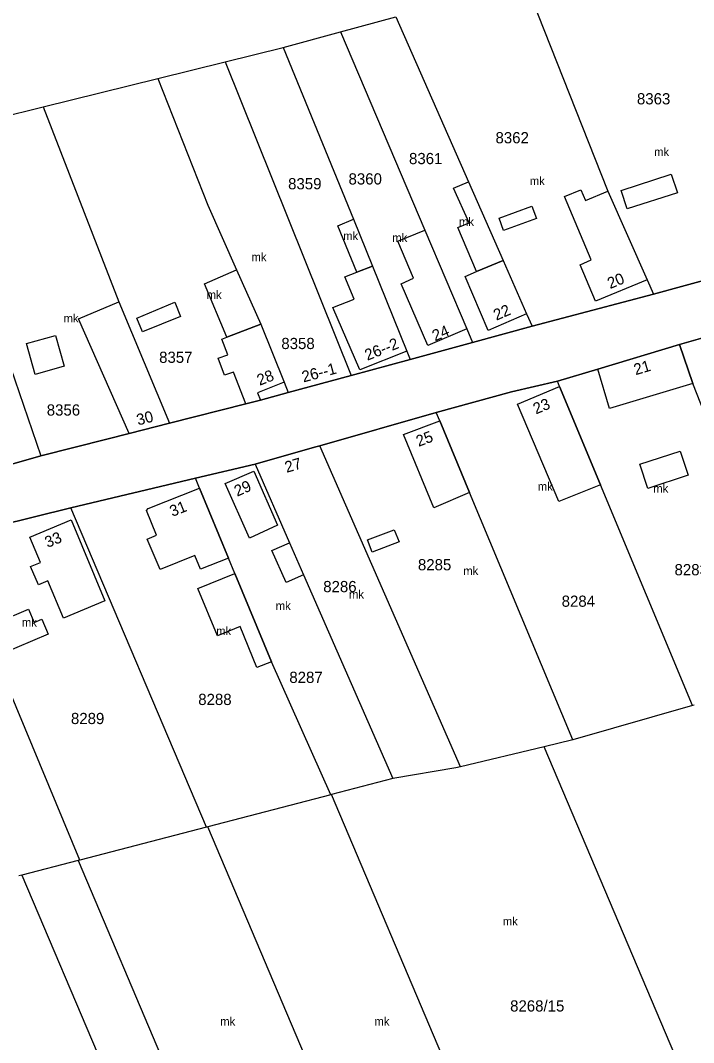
# Model space of a CAD drawing. Extents: x 768299 to 772392, y 136157 to 140026.
# Drawn here: x 770308.9 to 770428.9, y 137372 to 137554.3 of the extents above; entities that cross this region are included whole.
import ezdxf

# ---------------------------------------------------------------- set-up
doc = ezdxf.new("R2010")
doc.units = 0
for name, color, linetype in [('ITR-10-FRL_HATAR', 7, 'Continuous'), ('ITR-11-HRSZ', 7, 'Continuous'), ('ITR-15-MIN_OSZT', 7, 'Continuous'), ('ITR-30-LAKOEPULET', 7, 'Continuous'), ('ITR-31-GAZD_EPULET', 7, 'Continuous'), ('ITR-35-HAZSZAM', 7, 'Continuous')]:
    doc.layers.add(name, color=color, linetype=linetype)

msp = doc.modelspace()

# ---------------------------------------------------------------- linework, layer by layer
at = {"layer": 'ITR-10-FRL_HATAR'}
for p, q in [((770398.8, 137561.28), (770413.65, 137523.89)), ((770365.95, 137552.27), (770375.84, 137554.99)), ((770375.84, 137554.99), (770388.8, 137525.51)), ((770355.73, 137549.47), (770365.95, 137552.27)), ((770365.95, 137552.27), (770380.99, 137516.9)), ((770345.44, 137546.93), (770355.73, 137549.47)), ((770355.73, 137549.47), (770368.27, 137518.88)), ((770333.4, 137543.96), (770345.44, 137546.93)), ((770345.44, 137546.93), (770367.87, 137491.02)), ((770312.98, 137538.91), (770333.4, 137543.96)), ((770333.4, 137543.96), (770342.35, 137521.38)), ((770290.85, 137533.45), (770312.98, 137538.91)), ((770312.98, 137538.91), (770326.47, 137504.14)), ((770388.8, 137525.51), (770394.95, 137511.53)), ((770413.65, 137523.89), (770420.66, 137508.04)), ((770342.35, 137521.38), (770347.46, 137509.86)), ((770368.27, 137518.88), (770371.67, 137510.48)), ((770380.99, 137516.9), (770388.47, 137499.3)), ((770421.79, 137505.51), (770449.44, 137513.12)), ((770371.67, 137510.48), (770377.77, 137495.35)), ((770394.95, 137511.53), (770399.14, 137502)), ((770347.46, 137509.86), (770351.76, 137500.15)), ((770301.86, 137507.78), (770312.58, 137476.67)), ((770420.66, 137508.04), (770421.79, 137505.51)), ((770400.12, 137499.79), (770421.79, 137505.51)), ((770326.47, 137504.14), (770335.48, 137482.47)), ((770399.14, 137502), (770400.12, 137499.79)), ((770447.58, 137502.62), (770426.4, 137496.5)), ((770351.76, 137500.15), (770355.9, 137489.79)), ((770388.47, 137499.3), (770389.49, 137496.9)), ((770389.49, 137496.9), (770400.12, 137499.79)), ((770377.77, 137495.35), (770378.37, 137493.87)), ((770378.37, 137493.87), (770389.49, 137496.9)), ((770426.4, 137496.5), (770411.81, 137492.15)), ((770428.8, 137489.59), (770426.4, 137496.5)), ((770367.87, 137491.02), (770378.37, 137493.87)), ((770411.81, 137492.15), (770404.62, 137490.01)), ((770356.63, 137487.96), (770367.87, 137491.02)), ((770404.62, 137490.01), (770396.47, 137488.06)), ((770405.01, 137489.06), (770404.62, 137490.01)), ((770355.9, 137489.79), (770356.63, 137487.96)), ((770396.47, 137488.06), (770383.03, 137484.41)), ((770412.31, 137471.53), (770405.01, 137489.06)), ((770448.82, 137437.89), (770428.8, 137489.59)), ((770349.11, 137485.95), (770351.68, 137486.61)), ((770351.68, 137486.61), (770356.63, 137487.96)), ((770335.48, 137482.47), (770349.11, 137485.95)), ((770383.03, 137484.41), (770362.29, 137478.484)), ((770383.66, 137482.91), (770383.03, 137484.41)), ((770388.98, 137470.14), (770383.66, 137482.91)), ((770328.31, 137480.64), (770335.48, 137482.47)), ((770312.58, 137476.67), (770324.33, 137479.62)), ((770324.33, 137479.62), (770328.31, 137480.64)), ((770361.33, 137478.21), (770350.75, 137475.18)), ((770362.29, 137478.484), (770361.33, 137478.21)), ((770387.385, 137421.212), (770362.29, 137478.484)), ((770303.27, 137474.03), (770312.58, 137476.67)), ((770350.75, 137475.18), (770340.1, 137472.7)), ((770350.75, 137475.18), (770356.88, 137461.18)), ((770340.1, 137472.7), (770317.89, 137467.39)), ((770340.84, 137470.92), (770340.1, 137472.7)), ((770346.01, 137458.41), (770340.84, 137470.92)), ((770407.4, 137426), (770388.98, 137470.14)), ((770428.7, 137432.12), (770412.31, 137471.53)), ((770317.89, 137467.39), (770304.87, 137464.19)), ((770342.09, 137410.44), (770317.89, 137467.39)), ((770356.88, 137461.18), (770359.39, 137455.45)), ((770347.13, 137455.7), (770346.01, 137458.41)), ((770353.64, 137439.96), (770347.13, 137455.7)), ((770359.39, 137455.45), (770375.3, 137419.1)), ((770364.23, 137416.22), (770353.64, 137439.96)), ((770319.48, 137404.56), (770306.86, 137435.06)), ((770428.7, 137432.12), (770407.4, 137426)), ((770429, 137432.21), (770428.7, 137432.12)), ((770402.26, 137424.77), (770387.385, 137421.212)), ((770407.4, 137426), (770402.26, 137424.77)), ((770442.91, 137329.03), (770402.26, 137424.77)), ((770386.5, 137421), (770375.3, 137419.1)), ((770387.385, 137421.212), (770386.5, 137421)), ((770375.3, 137419.1), (770364.35, 137416.25)), ((770364.23, 137416.22), (770342.31, 137410.5)), ((770364.35, 137416.25), (770364.23, 137416.22)), ((770405.59, 137319.11), (770364.35, 137416.25)), ((770342.09, 137410.44), (770319.48, 137404.56)), ((770342.31, 137410.5), (770342.09, 137410.44)), ((770383.59, 137313.27), (770342.31, 137410.5)), ((770319.19, 137404.48), (770309.18, 137401.87)), ((770319.48, 137404.56), (770319.19, 137404.48)), ((770319.19, 137404.48), (770360.52, 137307.14)), ((770309.18, 137401.87), (770308.66, 137401.74)), ((770309.18, 137401.87), (770350.53, 137304.49))]:
    msp.add_line(p, q, dxfattribs=at)
at = {"layer": 'ITR-15-MIN_OSZT'}
for p, q in [((770398.8, 137561.28), (770413.65, 137523.89)), ((770365.95, 137552.27), (770375.84, 137554.99)), ((770375.84, 137554.99), (770388.8, 137525.51)), ((770355.73, 137549.47), (770365.95, 137552.27)), ((770365.95, 137552.27), (770380.99, 137516.9)), ((770345.44, 137546.93), (770355.73, 137549.47)), ((770355.73, 137549.47), (770368.27, 137518.88)), ((770333.4, 137543.96), (770345.44, 137546.93)), ((770345.44, 137546.93), (770367.87, 137491.02)), ((770312.98, 137538.91), (770333.4, 137543.96)), ((770333.4, 137543.96), (770342.35, 137521.38)), ((770290.85, 137533.45), (770312.98, 137538.91)), ((770312.98, 137538.91), (770326.47, 137504.14)), ((770388.8, 137525.51), (770394.95, 137511.53)), ((770413.65, 137523.89), (770420.66, 137508.04)), ((770342.35, 137521.38), (770347.46, 137509.86)), ((770368.27, 137518.88), (770371.67, 137510.48)), ((770380.99, 137516.9), (770388.47, 137499.3)), ((770449.44, 137513.12), (770421.79, 137505.51)), ((770371.67, 137510.48), (770377.77, 137495.35)), ((770394.95, 137511.53), (770399.14, 137502)), ((770347.46, 137509.86), (770351.76, 137500.15)), ((770301.86, 137507.78), (770312.58, 137476.67)), ((770420.66, 137508.04), (770421.79, 137505.51)), ((770421.79, 137505.51), (770400.12, 137499.79)), ((770326.47, 137504.14), (770335.48, 137482.47)), ((770399.14, 137502), (770400.12, 137499.79)), ((770426.4, 137496.5), (770447.58, 137502.62)), ((770351.76, 137500.15), (770355.9, 137489.79)), ((770388.47, 137499.3), (770389.49, 137496.9)), ((770400.12, 137499.79), (770389.49, 137496.9)), ((770377.77, 137495.35), (770378.37, 137493.87)), ((770389.49, 137496.9), (770378.37, 137493.87)), ((770411.81, 137492.15), (770426.4, 137496.5)), ((770428.8, 137489.59), (770426.4, 137496.5)), ((770378.37, 137493.87), (770367.87, 137491.02)), ((770404.62, 137490.01), (770411.81, 137492.15)), ((770367.87, 137491.02), (770356.63, 137487.96)), ((770396.47, 137488.06), (770404.62, 137490.01)), ((770405.01, 137489.06), (770404.62, 137490.01)), ((770355.9, 137489.79), (770356.63, 137487.96)), ((770383.03, 137484.41), (770396.47, 137488.06)), ((770412.31, 137471.53), (770405.01, 137489.06)), ((770448.82, 137437.89), (770428.8, 137489.59)), ((770351.68, 137486.61), (770349.11, 137485.95)), ((770356.63, 137487.96), (770351.68, 137486.61)), ((770349.11, 137485.95), (770335.48, 137482.47)), ((770362.29, 137478.484), (770383.03, 137484.41)), ((770383.66, 137482.91), (770383.03, 137484.41)), ((770388.98, 137470.14), (770383.66, 137482.91)), ((770335.48, 137482.47), (770328.31, 137480.64)), ((770324.33, 137479.62), (770312.58, 137476.67)), ((770328.31, 137480.64), (770324.33, 137479.62)), ((770350.75, 137475.18), (770361.33, 137478.21)), ((770361.33, 137478.21), (770362.29, 137478.484)), ((770387.385, 137421.212), (770362.29, 137478.484)), ((770312.58, 137476.67), (770303.27, 137474.03)), ((770340.1, 137472.7), (770350.75, 137475.18)), ((770350.75, 137475.18), (770356.88, 137461.18)), ((770317.89, 137467.39), (770340.1, 137472.7)), ((770340.84, 137470.92), (770340.1, 137472.7)), ((770346.01, 137458.41), (770340.84, 137470.92)), ((770407.4, 137426), (770388.98, 137470.14)), ((770428.7, 137432.12), (770412.31, 137471.53)), ((770304.87, 137464.19), (770317.89, 137467.39)), ((770342.09, 137410.44), (770317.89, 137467.39)), ((770356.88, 137461.18), (770359.39, 137455.45)), ((770347.13, 137455.7), (770346.01, 137458.41)), ((770353.64, 137439.96), (770347.13, 137455.7)), ((770359.39, 137455.45), (770375.3, 137419.1)), ((770364.23, 137416.22), (770353.64, 137439.96)), ((770319.48, 137404.56), (770306.86, 137435.06)), ((770428.7, 137432.12), (770407.4, 137426)), ((770429, 137432.21), (770428.7, 137432.12)), ((770402.26, 137424.77), (770387.385, 137421.212)), ((770407.4, 137426), (770402.26, 137424.77)), ((770442.91, 137329.03), (770402.26, 137424.77)), ((770386.5, 137421), (770375.3, 137419.1)), ((770387.385, 137421.212), (770386.5, 137421)), ((770375.3, 137419.1), (770364.35, 137416.25)), ((770364.23, 137416.22), (770342.31, 137410.5)), ((770364.35, 137416.25), (770364.23, 137416.22)), ((770405.59, 137319.11), (770364.35, 137416.25)), ((770342.09, 137410.44), (770319.48, 137404.56)), ((770342.31, 137410.5), (770342.09, 137410.44)), ((770383.59, 137313.27), (770342.31, 137410.5)), ((770319.19, 137404.48), (770309.18, 137401.87)), ((770319.48, 137404.56), (770319.19, 137404.48)), ((770319.19, 137404.48), (770360.52, 137307.14)), ((770309.18, 137401.87), (770308.66, 137401.74)), ((770309.18, 137401.87), (770350.53, 137304.49))]:
    msp.add_line(p, q, dxfattribs=at)
at = {"layer": 'ITR-30-LAKOEPULET'}
for p, q in [((770405.9, 137522.93), (770408.79, 137524.14)), ((770410.63, 137511.62), (770405.9, 137522.93)), ((770408.79, 137524.14), (770409.64, 137522.2)), ((770409.64, 137522.2), (770413.65, 137523.89)), ((770413.65, 137523.89), (770420.66, 137508.04)), ((770376.21, 137514.94), (770380.99, 137516.9)), ((770380.99, 137516.9), (770388.47, 137499.3)), ((770378.99, 137508.37), (770376.21, 137514.94)), ((770368.87, 137509.4), (770371.67, 137510.48)), ((770371.67, 137510.48), (770377.77, 137495.35)), ((770390.23, 137509.52), (770394.95, 137511.53)), ((770394.95, 137511.53), (770399.14, 137502)), ((770408.71, 137510.75), (770410.63, 137511.62)), ((770411.44, 137504.27), (770408.71, 137510.75)), ((770366.74, 137508.58), (770368.87, 137509.4)), ((770368.41, 137504.63), (770366.74, 137508.58)), ((770376.78, 137507.37), (770378.99, 137508.37)), ((770388.18, 137508.64), (770390.23, 137509.52)), ((770392.31, 137499.05), (770388.18, 137508.64)), ((770381.51, 137496.36), (770376.78, 137507.37)), ((770420.66, 137508.04), (770411.44, 137504.27)), ((770364.6, 137503.12), (770368.41, 137504.63)), ((770319.26, 137501.12), (770326.47, 137504.14)), ((770326.47, 137504.14), (770335.48, 137482.47)), ((770369.39, 137491.99), (770364.6, 137503.12)), ((770328.31, 137480.64), (770319.26, 137501.12)), ((770399.14, 137502), (770392.31, 137499.05)), ((770345.68, 137497.83), (770351.76, 137500.15)), ((770351.76, 137500.15), (770355.9, 137489.79)), ((770388.47, 137499.3), (770381.51, 137496.36)), ((770344.82, 137497.5), (770345.68, 137497.83)), ((770345.88, 137494.68), (770344.82, 137497.5)), ((770377.77, 137495.35), (770369.39, 137491.99)), ((770411.81, 137492.15), (770426.4, 137496.5)), ((770426.4, 137496.5), (770428.8, 137489.59)), ((770344.19, 137494.08), (770345.88, 137494.68)), ((770345.31, 137491.06), (770344.19, 137494.08)), ((770413.94, 137485.11), (770411.81, 137492.15)), ((770346.87, 137491.57), (770345.31, 137491.06)), ((770349.11, 137485.95), (770346.87, 137491.57)), ((770355.9, 137489.79), (770351.18, 137487.93)), ((770397.51, 137485.91), (770405.01, 137489.06)), ((770405.01, 137489.06), (770412.31, 137471.53)), ((770428.8, 137489.59), (770413.94, 137485.11)), ((770351.68, 137486.61), (770349.11, 137485.95)), ((770351.18, 137487.93), (770351.68, 137486.61)), ((770404.87, 137468.5), (770397.51, 137485.91)), ((770377.22, 137480.45), (770383.66, 137482.91)), ((770383.66, 137482.91), (770388.98, 137470.14)), ((770335.48, 137482.47), (770328.31, 137480.64)), ((770382.58, 137467.42), (770377.22, 137480.45)), ((770345.43, 137471.72), (770350.51, 137473.94)), ((770350.51, 137473.94), (770354.74, 137464.3)), ((770349.72, 137461.99), (770345.43, 137471.72)), ((770331.68, 137467.28), (770340.84, 137470.92)), ((770340.84, 137470.92), (770346.01, 137458.41)), ((770388.98, 137470.14), (770382.58, 137467.42)), ((770412.31, 137471.53), (770404.87, 137468.5)), ((770331.4, 137466.9), (770331.68, 137467.28)), ((770333.15, 137462.53), (770331.4, 137466.9)), ((770310.58, 137462.17), (770317.95, 137465.23)), ((770317.95, 137465.23), (770323.98, 137450.81)), ((770331.52, 137461.82), (770333.15, 137462.53)), ((770354.74, 137464.3), (770349.72, 137461.99)), ((770312.47, 137457.65), (770310.58, 137462.17)), ((770333.8, 137456.38), (770331.52, 137461.82)), ((770340, 137458.88), (770333.8, 137456.38)), ((770341.03, 137456.44), (770340, 137458.88)), ((770310.74, 137456.93), (770312.47, 137457.65)), ((770346.01, 137458.41), (770341.03, 137456.44)), ((770312.15, 137453.66), (770310.74, 137456.93)), ((770313.8, 137454.38), (770312.15, 137453.66)), ((770316.58, 137447.73), (770313.8, 137454.38)), ((770323.98, 137450.81), (770316.58, 137447.73))]:
    msp.add_line(p, q, dxfattribs=at)
at = {"layer": 'ITR-31-GAZD_EPULET'}
for p, q in [((770416, 137524.01), (770424.94, 137526.92)), ((770424.94, 137526.92), (770426.05, 137523.58)), ((770386.09, 137524.39), (770388.8, 137525.51)), ((770388.8, 137525.51), (770394.95, 137511.53)), ((770388.88, 137518.25), (770386.09, 137524.39)), ((770417.08, 137520.7), (770416, 137524.01)), ((770426.05, 137523.58), (770417.08, 137520.7)), ((770394.26, 137519.06), (770400.09, 137521.22)), ((770400.09, 137521.22), (770400.89, 137518.99)), ((770395.05, 137516.83), (770394.26, 137519.06)), ((770365.49, 137517.7), (770368.27, 137518.88)), ((770368.87, 137509.4), (770365.49, 137517.7)), ((770368.27, 137518.88), (770371.67, 137510.48)), ((770386.86, 137517.38), (770388.88, 137518.25)), ((770390.23, 137509.52), (770386.86, 137517.38)), ((770400.89, 137518.99), (770395.05, 137516.83)), ((770371.67, 137510.48), (770368.87, 137509.4)), ((770394.95, 137511.53), (770390.23, 137509.52)), ((770341.74, 137507.36), (770347.46, 137509.86)), ((770347.46, 137509.86), (770351.76, 137500.15)), ((770345.68, 137497.83), (770341.74, 137507.36)), ((770329.64, 137501.22), (770336.45, 137504.09)), ((770336.45, 137504.09), (770337.46, 137501.55)), ((770330.7, 137498.8), (770329.64, 137501.22)), ((770337.46, 137501.55), (770330.7, 137498.8)), ((770351.76, 137500.15), (770345.68, 137497.83)), ((770310.01, 137496.69), (770315.17, 137498.13)), ((770315.17, 137498.13), (770316.72, 137492.64)), ((770311.57, 137491.2), (770310.01, 137496.69)), ((770316.72, 137492.64), (770311.57, 137491.2)), ((770419.33, 137475.16), (770426.52, 137477.5)), ((770426.52, 137477.5), (770427.93, 137473.2)), ((770420.74, 137470.86), (770419.33, 137475.16)), ((770427.93, 137473.2), (770420.74, 137470.86)), ((770370.8, 137461.68), (770375.56, 137463.5)), ((770375.56, 137463.5), (770376.41, 137461.31)), ((770353.7, 137459.81), (770356.88, 137461.18)), ((770356.88, 137461.18), (770359.39, 137455.45)), ((770371.64, 137459.49), (770370.8, 137461.68)), ((770376.41, 137461.31), (770371.64, 137459.49)), ((770356.27, 137454.1), (770353.7, 137459.81)), ((770340.56, 137453), (770347.13, 137455.7)), ((770347.13, 137455.7), (770353.64, 137439.96)), ((770359.39, 137455.45), (770356.27, 137454.1)), ((770344.02, 137444.57), (770340.56, 137453)), ((770305, 137447.09), (770310.38, 137449.34)), ((770310.38, 137449.34), (770311.39, 137446.96)), ((770311.39, 137446.96), (770312.76, 137447.53)), ((770312.76, 137447.53), (770313.88, 137444.85)), ((770348.06, 137446.22), (770344.02, 137444.57)), ((770351.05, 137438.94), (770348.06, 137446.22)), ((770313.88, 137444.85), (770305.48, 137441.33)), ((770353.64, 137439.96), (770351.05, 137438.94))]:
    msp.add_line(p, q, dxfattribs=at)

# ---------------------------------------------------------------- texts
at = {"layer": 'ITR-11-HRSZ'}
for s, p in [('8363', (770418.81, 137539.35)), ('8362', (770393.6, 137532.41)), ('8361', (770378.18, 137528.69)), ('8360', (770367.4, 137525.06)), ('8359', (770356.63, 137524.2)), ('8358', (770355.42, 137495.71)), ('8357', (770333.64, 137493.25)), ('8356', (770313.61, 137483.85)), ('8285', (770379.769, 137456.253)), ('8283', (770425.51, 137455.37)), ('8286', (770362.888, 137452.356)), ('8284', (770405.39, 137449.75)), ('8287', (770356.85, 137436.17)), ('8288', (770340.61, 137432.23)), ('8289', (770317.92, 137428.83)), ('8268/15', (770396.205, 137377.567))]:
    msp.add_text(s, height=2, dxfattribs=at).set_placement(p)
at = {"layer": 'ITR-15-MIN_OSZT'}
for p in [(770421.867, 137530.137), (770399.704, 137524.957), (770387.083, 137517.688), (770366.446, 137515.143), (770375.19, 137514.824), (770350.101, 137511.381), (770342.111, 137504.653), (770316.608, 137500.46), (770401.131, 137470.471), (770421.719, 137470.118), (770387.858, 137455.418), (770367.478, 137451.227), (770354.42, 137449.188), (770309.17, 137446.227), (770343.804, 137444.693), (770394.899, 137392.925), (770344.53, 137375.065), (770372.014, 137375.07)]:
    msp.add_text('mk', height=1.5, dxfattribs=at).set_placement(p)
at = {"layer": 'ITR-35-HAZSZAM'}
for s, rotation, p in [('20', 22.2, (770414.03, 137506.41)), ('22', 23.4, (770393.75, 137500.76)), ('24', 22.9, (770382.82, 137497.07)), ('26--2', 21.9, (770370.76, 137493.62)), ('21', 16.6, (770418.58, 137491.04)), ('28', 21.5, (770351.54, 137489.15)), ('26--1', 15.2, (770359.38, 137489.75)), ('23', 22.8, (770400.8, 137484.04)), ('30', 14.3, (770329.89, 137482.08)), ('25', 20.9, (770379.89, 137478.26)), ('27', 16.5, (770356.372, 137473.628)), ('29', 23.6, (770347.55, 137469.37)), ('31', 21.7, (770335.99, 137465.77)), ('33', 22.5, (770313.75, 137460.24))]:
    msp.add_text(s, height=2, rotation=rotation, dxfattribs=at).set_placement(p)

doc.saveas('drawing.dxf')
